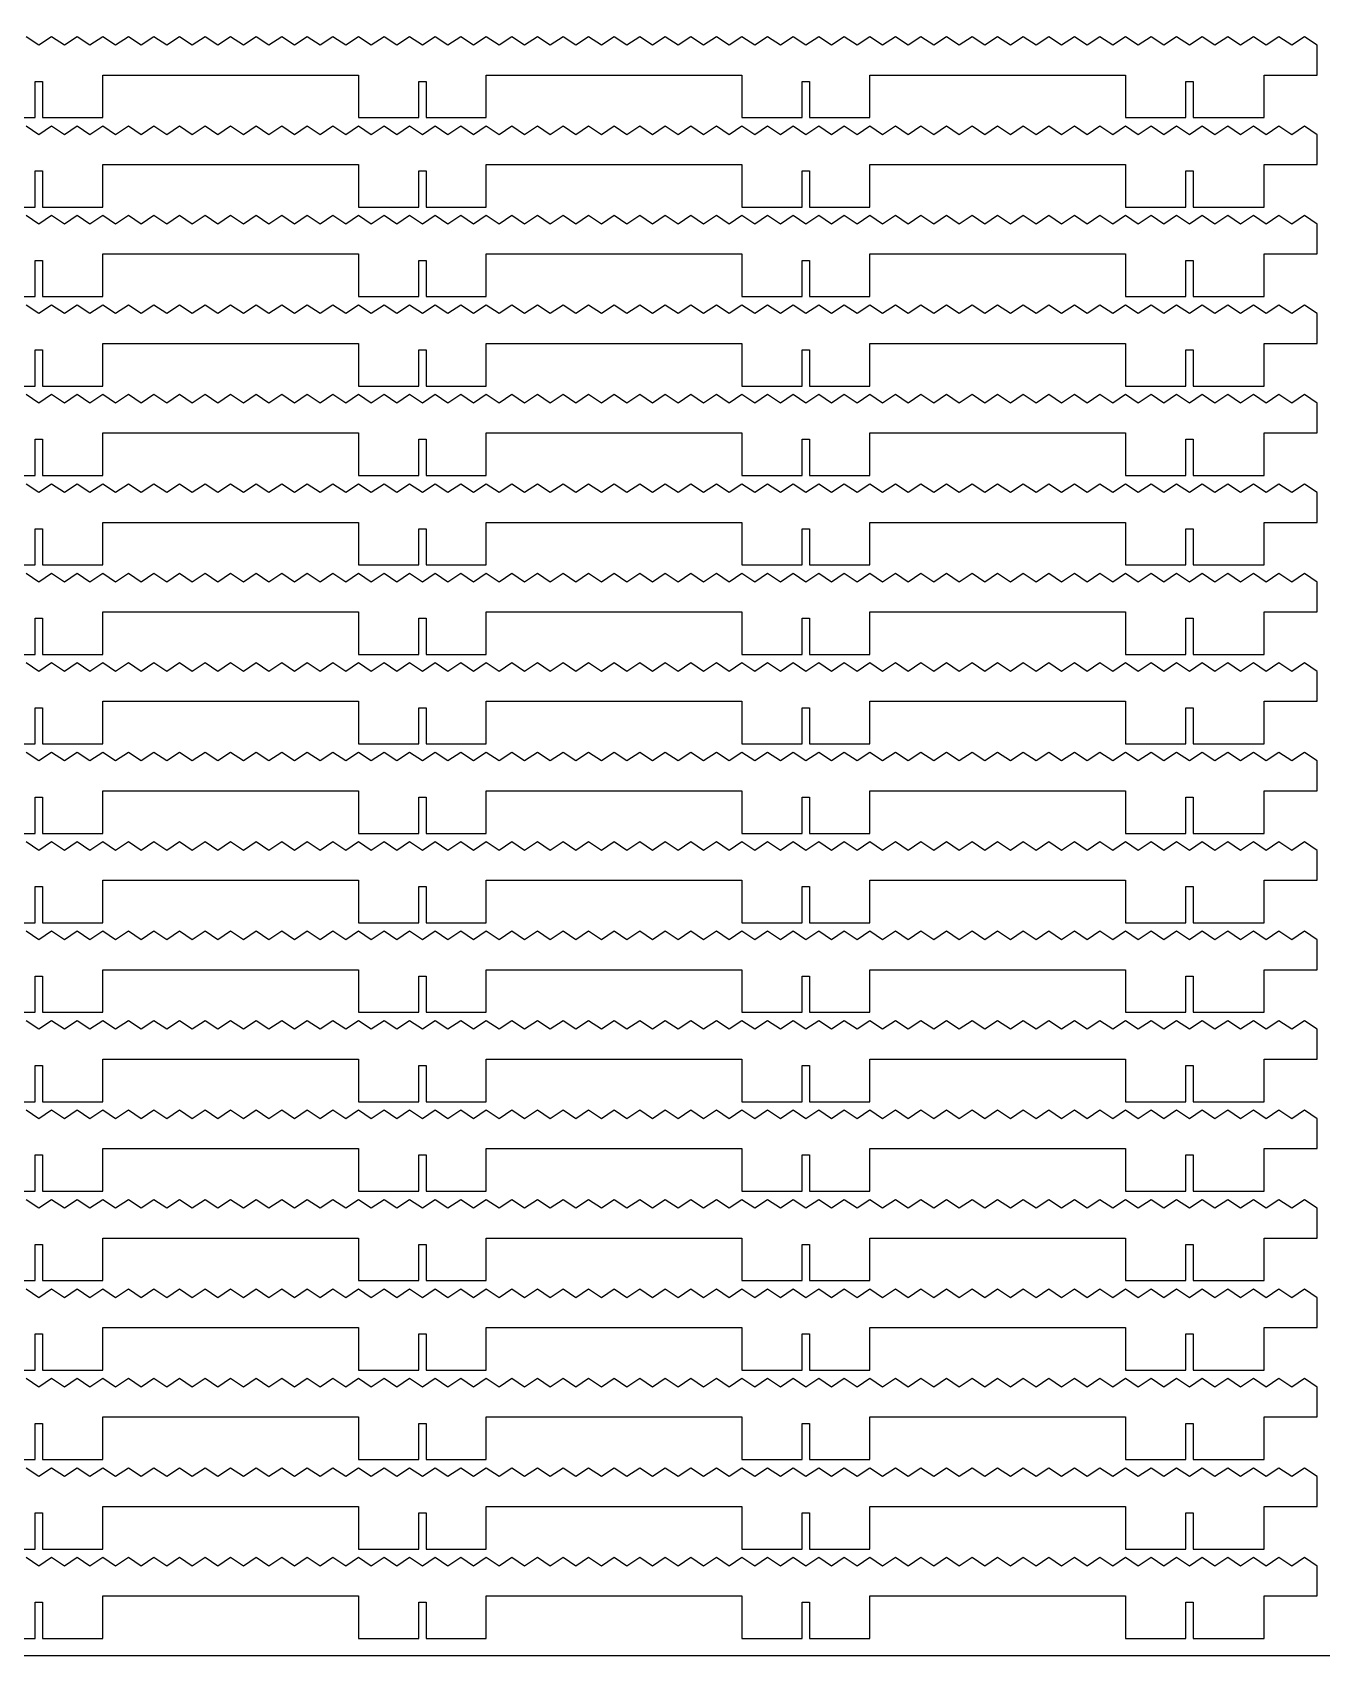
# Model space of a CAD drawing. Header units: millimetres. Extents: x 0 to 3048, y 0 to 1544.
# Drawn here: x 605 to 1210, y 0 to 762 of the extents above; entities that cross this region are included whole.
import ezdxf

# ---------------------------------------------------------------- set-up
doc = ezdxf.new("R2010")
doc.units = ezdxf.units.MM
doc.layers.add('CUT', color=1, linetype='Continuous')
doc.layers.add('SHEET', color=8, linetype='Continuous')

msp = doc.modelspace()

# ---------------------------------------------------------------- linework, layer by layer
at = {"layer": 'CUT'}
for points in [[(578, 722), (606.3, 722), (606.3, 739), (609.7, 739), (609.7, 722), (638, 722), (638, 742), (758, 742), (758, 722), (786.3, 722), (786.3, 739), (789.7, 739), (789.7, 722), (818, 722), (818, 742), (938, 742), (938, 722), (966.3, 722), (966.3, 739), (969.7, 739), (969.7, 722), (998, 722), (998, 742), (1118, 742), (1118, 722), (1146.3, 722), (1146.3, 739), (1149.7, 739), (1149.7, 722), (1183, 722), (1183, 742), (1208, 742), (1208, 756), (1202, 760), (1196, 756), (1190, 760), (1184, 756), (1178, 760), (1172, 756), (1166, 760), (1160, 756), (1154, 760), (1148, 756), (1142, 760), (1136, 756), (1130, 760), (1124, 756), (1118, 760), (1112, 756), (1106, 760), (1100, 756), (1094, 760), (1088, 756), (1082, 760), (1076, 756), (1070, 760), (1064, 756), (1058, 760), (1052, 756), (1046, 760), (1040, 756), (1034, 760), (1028, 756), (1022, 760), (1016, 756), (1010, 760), (1004, 756), (998, 760), (992, 756), (986, 760), (980, 756), (974, 760), (968, 756), (962, 760), (956, 756), (950, 760), (944, 756), (938, 760), (932, 756), (926, 760), (920, 756), (914, 760), (908, 756), (902, 760), (896, 756), (890, 760), (884, 756), (878, 760), (872, 756), (866, 760), (860, 756), (854, 760), (848, 756), (842, 760), (836, 756), (830, 760), (824, 756), (818, 760), (812, 756), (806, 760), (800, 756), (794, 760), (788, 756), (782, 760), (776, 756), (770, 760), (764, 756), (758, 760), (752, 756), (746, 760), (740, 756), (734, 760), (728, 756), (722, 760), (716, 756), (710, 760), (704, 756), (698, 760), (692, 756), (686, 760), (680, 756), (674, 760), (668, 756), (662, 760), (656, 756), (650, 760), (644, 756), (638, 760), (632, 756), (626, 760), (620, 756), (614, 760), (608, 756), (602, 760)], [(578, 680), (606.3, 680), (606.3, 697), (609.7, 697), (609.7, 680), (638, 680), (638, 700), (758, 700), (758, 680), (786.3, 680), (786.3, 697), (789.7, 697), (789.7, 680), (818, 680), (818, 700), (938, 700), (938, 680), (966.3, 680), (966.3, 697), (969.7, 697), (969.7, 680), (998, 680), (998, 700), (1118, 700), (1118, 680), (1146.3, 680), (1146.3, 697), (1149.7, 697), (1149.7, 680), (1183, 680), (1183, 700), (1208, 700), (1208, 714), (1202, 718), (1196, 714), (1190, 718), (1184, 714), (1178, 718), (1172, 714), (1166, 718), (1160, 714), (1154, 718), (1148, 714), (1142, 718), (1136, 714), (1130, 718), (1124, 714), (1118, 718), (1112, 714), (1106, 718), (1100, 714), (1094, 718), (1088, 714), (1082, 718), (1076, 714), (1070, 718), (1064, 714), (1058, 718), (1052, 714), (1046, 718), (1040, 714), (1034, 718), (1028, 714), (1022, 718), (1016, 714), (1010, 718), (1004, 714), (998, 718), (992, 714), (986, 718), (980, 714), (974, 718), (968, 714), (962, 718), (956, 714), (950, 718), (944, 714), (938, 718), (932, 714), (926, 718), (920, 714), (914, 718), (908, 714), (902, 718), (896, 714), (890, 718), (884, 714), (878, 718), (872, 714), (866, 718), (860, 714), (854, 718), (848, 714), (842, 718), (836, 714), (830, 718), (824, 714), (818, 718), (812, 714), (806, 718), (800, 714), (794, 718), (788, 714), (782, 718), (776, 714), (770, 718), (764, 714), (758, 718), (752, 714), (746, 718), (740, 714), (734, 718), (728, 714), (722, 718), (716, 714), (710, 718), (704, 714), (698, 718), (692, 714), (686, 718), (680, 714), (674, 718), (668, 714), (662, 718), (656, 714), (650, 718), (644, 714), (638, 718), (632, 714), (626, 718), (620, 714), (614, 718), (608, 714), (602, 718)], [(578, 638), (606.3, 638), (606.3, 655), (609.7, 655), (609.7, 638), (638, 638), (638, 658), (758, 658), (758, 638), (786.3, 638), (786.3, 655), (789.7, 655), (789.7, 638), (818, 638), (818, 658), (938, 658), (938, 638), (966.3, 638), (966.3, 655), (969.7, 655), (969.7, 638), (998, 638), (998, 658), (1118, 658), (1118, 638), (1146.3, 638), (1146.3, 655), (1149.7, 655), (1149.7, 638), (1183, 638), (1183, 658), (1208, 658), (1208, 672), (1202, 676), (1196, 672), (1190, 676), (1184, 672), (1178, 676), (1172, 672), (1166, 676), (1160, 672), (1154, 676), (1148, 672), (1142, 676), (1136, 672), (1130, 676), (1124, 672), (1118, 676), (1112, 672), (1106, 676), (1100, 672), (1094, 676), (1088, 672), (1082, 676), (1076, 672), (1070, 676), (1064, 672), (1058, 676), (1052, 672), (1046, 676), (1040, 672), (1034, 676), (1028, 672), (1022, 676), (1016, 672), (1010, 676), (1004, 672), (998, 676), (992, 672), (986, 676), (980, 672), (974, 676), (968, 672), (962, 676), (956, 672), (950, 676), (944, 672), (938, 676), (932, 672), (926, 676), (920, 672), (914, 676), (908, 672), (902, 676), (896, 672), (890, 676), (884, 672), (878, 676), (872, 672), (866, 676), (860, 672), (854, 676), (848, 672), (842, 676), (836, 672), (830, 676), (824, 672), (818, 676), (812, 672), (806, 676), (800, 672), (794, 676), (788, 672), (782, 676), (776, 672), (770, 676), (764, 672), (758, 676), (752, 672), (746, 676), (740, 672), (734, 676), (728, 672), (722, 676), (716, 672), (710, 676), (704, 672), (698, 676), (692, 672), (686, 676), (680, 672), (674, 676), (668, 672), (662, 676), (656, 672), (650, 676), (644, 672), (638, 676), (632, 672), (626, 676), (620, 672), (614, 676), (608, 672), (602, 676)], [(578, 596), (606.3, 596), (606.3, 613), (609.7, 613), (609.7, 596), (638, 596), (638, 616), (758, 616), (758, 596), (786.3, 596), (786.3, 613), (789.7, 613), (789.7, 596), (818, 596), (818, 616), (938, 616), (938, 596), (966.3, 596), (966.3, 613), (969.7, 613), (969.7, 596), (998, 596), (998, 616), (1118, 616), (1118, 596), (1146.3, 596), (1146.3, 613), (1149.7, 613), (1149.7, 596), (1183, 596), (1183, 616), (1208, 616), (1208, 630), (1202, 634), (1196, 630), (1190, 634), (1184, 630), (1178, 634), (1172, 630), (1166, 634), (1160, 630), (1154, 634), (1148, 630), (1142, 634), (1136, 630), (1130, 634), (1124, 630), (1118, 634), (1112, 630), (1106, 634), (1100, 630), (1094, 634), (1088, 630), (1082, 634), (1076, 630), (1070, 634), (1064, 630), (1058, 634), (1052, 630), (1046, 634), (1040, 630), (1034, 634), (1028, 630), (1022, 634), (1016, 630), (1010, 634), (1004, 630), (998, 634), (992, 630), (986, 634), (980, 630), (974, 634), (968, 630), (962, 634), (956, 630), (950, 634), (944, 630), (938, 634), (932, 630), (926, 634), (920, 630), (914, 634), (908, 630), (902, 634), (896, 630), (890, 634), (884, 630), (878, 634), (872, 630), (866, 634), (860, 630), (854, 634), (848, 630), (842, 634), (836, 630), (830, 634), (824, 630), (818, 634), (812, 630), (806, 634), (800, 630), (794, 634), (788, 630), (782, 634), (776, 630), (770, 634), (764, 630), (758, 634), (752, 630), (746, 634), (740, 630), (734, 634), (728, 630), (722, 634), (716, 630), (710, 634), (704, 630), (698, 634), (692, 630), (686, 634), (680, 630), (674, 634), (668, 630), (662, 634), (656, 630), (650, 634), (644, 630), (638, 634), (632, 630), (626, 634), (620, 630), (614, 634), (608, 630), (602, 634)], [(578, 554), (606.3, 554), (606.3, 571), (609.7, 571), (609.7, 554), (638, 554), (638, 574), (758, 574), (758, 554), (786.3, 554), (786.3, 571), (789.7, 571), (789.7, 554), (818, 554), (818, 574), (938, 574), (938, 554), (966.3, 554), (966.3, 571), (969.7, 571), (969.7, 554), (998, 554), (998, 574), (1118, 574), (1118, 554), (1146.3, 554), (1146.3, 571), (1149.7, 571), (1149.7, 554), (1183, 554), (1183, 574), (1208, 574), (1208, 588), (1202, 592), (1196, 588), (1190, 592), (1184, 588), (1178, 592), (1172, 588), (1166, 592), (1160, 588), (1154, 592), (1148, 588), (1142, 592), (1136, 588), (1130, 592), (1124, 588), (1118, 592), (1112, 588), (1106, 592), (1100, 588), (1094, 592), (1088, 588), (1082, 592), (1076, 588), (1070, 592), (1064, 588), (1058, 592), (1052, 588), (1046, 592), (1040, 588), (1034, 592), (1028, 588), (1022, 592), (1016, 588), (1010, 592), (1004, 588), (998, 592), (992, 588), (986, 592), (980, 588), (974, 592), (968, 588), (962, 592), (956, 588), (950, 592), (944, 588), (938, 592), (932, 588), (926, 592), (920, 588), (914, 592), (908, 588), (902, 592), (896, 588), (890, 592), (884, 588), (878, 592), (872, 588), (866, 592), (860, 588), (854, 592), (848, 588), (842, 592), (836, 588), (830, 592), (824, 588), (818, 592), (812, 588), (806, 592), (800, 588), (794, 592), (788, 588), (782, 592), (776, 588), (770, 592), (764, 588), (758, 592), (752, 588), (746, 592), (740, 588), (734, 592), (728, 588), (722, 592), (716, 588), (710, 592), (704, 588), (698, 592), (692, 588), (686, 592), (680, 588), (674, 592), (668, 588), (662, 592), (656, 588), (650, 592), (644, 588), (638, 592), (632, 588), (626, 592), (620, 588), (614, 592), (608, 588), (602, 592)], [(578, 512), (606.3, 512), (606.3, 529), (609.7, 529), (609.7, 512), (638, 512), (638, 532), (758, 532), (758, 512), (786.3, 512), (786.3, 529), (789.7, 529), (789.7, 512), (818, 512), (818, 532), (938, 532), (938, 512), (966.3, 512), (966.3, 529), (969.7, 529), (969.7, 512), (998, 512), (998, 532), (1118, 532), (1118, 512), (1146.3, 512), (1146.3, 529), (1149.7, 529), (1149.7, 512), (1183, 512), (1183, 532), (1208, 532), (1208, 546), (1202, 550), (1196, 546), (1190, 550), (1184, 546), (1178, 550), (1172, 546), (1166, 550), (1160, 546), (1154, 550), (1148, 546), (1142, 550), (1136, 546), (1130, 550), (1124, 546), (1118, 550), (1112, 546), (1106, 550), (1100, 546), (1094, 550), (1088, 546), (1082, 550), (1076, 546), (1070, 550), (1064, 546), (1058, 550), (1052, 546), (1046, 550), (1040, 546), (1034, 550), (1028, 546), (1022, 550), (1016, 546), (1010, 550), (1004, 546), (998, 550), (992, 546), (986, 550), (980, 546), (974, 550), (968, 546), (962, 550), (956, 546), (950, 550), (944, 546), (938, 550), (932, 546), (926, 550), (920, 546), (914, 550), (908, 546), (902, 550), (896, 546), (890, 550), (884, 546), (878, 550), (872, 546), (866, 550), (860, 546), (854, 550), (848, 546), (842, 550), (836, 546), (830, 550), (824, 546), (818, 550), (812, 546), (806, 550), (800, 546), (794, 550), (788, 546), (782, 550), (776, 546), (770, 550), (764, 546), (758, 550), (752, 546), (746, 550), (740, 546), (734, 550), (728, 546), (722, 550), (716, 546), (710, 550), (704, 546), (698, 550), (692, 546), (686, 550), (680, 546), (674, 550), (668, 546), (662, 550), (656, 546), (650, 550), (644, 546), (638, 550), (632, 546), (626, 550), (620, 546), (614, 550), (608, 546), (602, 550)], [(578, 470), (606.3, 470), (606.3, 487), (609.7, 487), (609.7, 470), (638, 470), (638, 490), (758, 490), (758, 470), (786.3, 470), (786.3, 487), (789.7, 487), (789.7, 470), (818, 470), (818, 490), (938, 490), (938, 470), (966.3, 470), (966.3, 487), (969.7, 487), (969.7, 470), (998, 470), (998, 490), (1118, 490), (1118, 470), (1146.3, 470), (1146.3, 487), (1149.7, 487), (1149.7, 470), (1183, 470), (1183, 490), (1208, 490), (1208, 504), (1202, 508), (1196, 504), (1190, 508), (1184, 504), (1178, 508), (1172, 504), (1166, 508), (1160, 504), (1154, 508), (1148, 504), (1142, 508), (1136, 504), (1130, 508), (1124, 504), (1118, 508), (1112, 504), (1106, 508), (1100, 504), (1094, 508), (1088, 504), (1082, 508), (1076, 504), (1070, 508), (1064, 504), (1058, 508), (1052, 504), (1046, 508), (1040, 504), (1034, 508), (1028, 504), (1022, 508), (1016, 504), (1010, 508), (1004, 504), (998, 508), (992, 504), (986, 508), (980, 504), (974, 508), (968, 504), (962, 508), (956, 504), (950, 508), (944, 504), (938, 508), (932, 504), (926, 508), (920, 504), (914, 508), (908, 504), (902, 508), (896, 504), (890, 508), (884, 504), (878, 508), (872, 504), (866, 508), (860, 504), (854, 508), (848, 504), (842, 508), (836, 504), (830, 508), (824, 504), (818, 508), (812, 504), (806, 508), (800, 504), (794, 508), (788, 504), (782, 508), (776, 504), (770, 508), (764, 504), (758, 508), (752, 504), (746, 508), (740, 504), (734, 508), (728, 504), (722, 508), (716, 504), (710, 508), (704, 504), (698, 508), (692, 504), (686, 508), (680, 504), (674, 508), (668, 504), (662, 508), (656, 504), (650, 508), (644, 504), (638, 508), (632, 504), (626, 508), (620, 504), (614, 508), (608, 504), (602, 508)], [(578, 428), (606.3, 428), (606.3, 445), (609.7, 445), (609.7, 428), (638, 428), (638, 448), (758, 448), (758, 428), (786.3, 428), (786.3, 445), (789.7, 445), (789.7, 428), (818, 428), (818, 448), (938, 448), (938, 428), (966.3, 428), (966.3, 445), (969.7, 445), (969.7, 428), (998, 428), (998, 448), (1118, 448), (1118, 428), (1146.3, 428), (1146.3, 445), (1149.7, 445), (1149.7, 428), (1183, 428), (1183, 448), (1208, 448), (1208, 462), (1202, 466), (1196, 462), (1190, 466), (1184, 462), (1178, 466), (1172, 462), (1166, 466), (1160, 462), (1154, 466), (1148, 462), (1142, 466), (1136, 462), (1130, 466), (1124, 462), (1118, 466), (1112, 462), (1106, 466), (1100, 462), (1094, 466), (1088, 462), (1082, 466), (1076, 462), (1070, 466), (1064, 462), (1058, 466), (1052, 462), (1046, 466), (1040, 462), (1034, 466), (1028, 462), (1022, 466), (1016, 462), (1010, 466), (1004, 462), (998, 466), (992, 462), (986, 466), (980, 462), (974, 466), (968, 462), (962, 466), (956, 462), (950, 466), (944, 462), (938, 466), (932, 462), (926, 466), (920, 462), (914, 466), (908, 462), (902, 466), (896, 462), (890, 466), (884, 462), (878, 466), (872, 462), (866, 466), (860, 462), (854, 466), (848, 462), (842, 466), (836, 462), (830, 466), (824, 462), (818, 466), (812, 462), (806, 466), (800, 462), (794, 466), (788, 462), (782, 466), (776, 462), (770, 466), (764, 462), (758, 466), (752, 462), (746, 466), (740, 462), (734, 466), (728, 462), (722, 466), (716, 462), (710, 466), (704, 462), (698, 466), (692, 462), (686, 466), (680, 462), (674, 466), (668, 462), (662, 466), (656, 462), (650, 466), (644, 462), (638, 466), (632, 462), (626, 466), (620, 462), (614, 466), (608, 462), (602, 466)], [(578, 386), (606.3, 386), (606.3, 403), (609.7, 403), (609.7, 386), (638, 386), (638, 406), (758, 406), (758, 386), (786.3, 386), (786.3, 403), (789.7, 403), (789.7, 386), (818, 386), (818, 406), (938, 406), (938, 386), (966.3, 386), (966.3, 403), (969.7, 403), (969.7, 386), (998, 386), (998, 406), (1118, 406), (1118, 386), (1146.3, 386), (1146.3, 403), (1149.7, 403), (1149.7, 386), (1183, 386), (1183, 406), (1208, 406), (1208, 420), (1202, 424), (1196, 420), (1190, 424), (1184, 420), (1178, 424), (1172, 420), (1166, 424), (1160, 420), (1154, 424), (1148, 420), (1142, 424), (1136, 420), (1130, 424), (1124, 420), (1118, 424), (1112, 420), (1106, 424), (1100, 420), (1094, 424), (1088, 420), (1082, 424), (1076, 420), (1070, 424), (1064, 420), (1058, 424), (1052, 420), (1046, 424), (1040, 420), (1034, 424), (1028, 420), (1022, 424), (1016, 420), (1010, 424), (1004, 420), (998, 424), (992, 420), (986, 424), (980, 420), (974, 424), (968, 420), (962, 424), (956, 420), (950, 424), (944, 420), (938, 424), (932, 420), (926, 424), (920, 420), (914, 424), (908, 420), (902, 424), (896, 420), (890, 424), (884, 420), (878, 424), (872, 420), (866, 424), (860, 420), (854, 424), (848, 420), (842, 424), (836, 420), (830, 424), (824, 420), (818, 424), (812, 420), (806, 424), (800, 420), (794, 424), (788, 420), (782, 424), (776, 420), (770, 424), (764, 420), (758, 424), (752, 420), (746, 424), (740, 420), (734, 424), (728, 420), (722, 424), (716, 420), (710, 424), (704, 420), (698, 424), (692, 420), (686, 424), (680, 420), (674, 424), (668, 420), (662, 424), (656, 420), (650, 424), (644, 420), (638, 424), (632, 420), (626, 424), (620, 420), (614, 424), (608, 420), (602, 424)], [(578, 344), (606.3, 344), (606.3, 361), (609.7, 361), (609.7, 344), (638, 344), (638, 364), (758, 364), (758, 344), (786.3, 344), (786.3, 361), (789.7, 361), (789.7, 344), (818, 344), (818, 364), (938, 364), (938, 344), (966.3, 344), (966.3, 361), (969.7, 361), (969.7, 344), (998, 344), (998, 364), (1118, 364), (1118, 344), (1146.3, 344), (1146.3, 361), (1149.7, 361), (1149.7, 344), (1183, 344), (1183, 364), (1208, 364), (1208, 378), (1202, 382), (1196, 378), (1190, 382), (1184, 378), (1178, 382), (1172, 378), (1166, 382), (1160, 378), (1154, 382), (1148, 378), (1142, 382), (1136, 378), (1130, 382), (1124, 378), (1118, 382), (1112, 378), (1106, 382), (1100, 378), (1094, 382), (1088, 378), (1082, 382), (1076, 378), (1070, 382), (1064, 378), (1058, 382), (1052, 378), (1046, 382), (1040, 378), (1034, 382), (1028, 378), (1022, 382), (1016, 378), (1010, 382), (1004, 378), (998, 382), (992, 378), (986, 382), (980, 378), (974, 382), (968, 378), (962, 382), (956, 378), (950, 382), (944, 378), (938, 382), (932, 378), (926, 382), (920, 378), (914, 382), (908, 378), (902, 382), (896, 378), (890, 382), (884, 378), (878, 382), (872, 378), (866, 382), (860, 378), (854, 382), (848, 378), (842, 382), (836, 378), (830, 382), (824, 378), (818, 382), (812, 378), (806, 382), (800, 378), (794, 382), (788, 378), (782, 382), (776, 378), (770, 382), (764, 378), (758, 382), (752, 378), (746, 382), (740, 378), (734, 382), (728, 378), (722, 382), (716, 378), (710, 382), (704, 378), (698, 382), (692, 378), (686, 382), (680, 378), (674, 382), (668, 378), (662, 382), (656, 378), (650, 382), (644, 378), (638, 382), (632, 378), (626, 382), (620, 378), (614, 382), (608, 378), (602, 382)], [(578, 302), (606.3, 302), (606.3, 319), (609.7, 319), (609.7, 302), (638, 302), (638, 322), (758, 322), (758, 302), (786.3, 302), (786.3, 319), (789.7, 319), (789.7, 302), (818, 302), (818, 322), (938, 322), (938, 302), (966.3, 302), (966.3, 319), (969.7, 319), (969.7, 302), (998, 302), (998, 322), (1118, 322), (1118, 302), (1146.3, 302), (1146.3, 319), (1149.7, 319), (1149.7, 302), (1183, 302), (1183, 322), (1208, 322), (1208, 336), (1202, 340), (1196, 336), (1190, 340), (1184, 336), (1178, 340), (1172, 336), (1166, 340), (1160, 336), (1154, 340), (1148, 336), (1142, 340), (1136, 336), (1130, 340), (1124, 336), (1118, 340), (1112, 336), (1106, 340), (1100, 336), (1094, 340), (1088, 336), (1082, 340), (1076, 336), (1070, 340), (1064, 336), (1058, 340), (1052, 336), (1046, 340), (1040, 336), (1034, 340), (1028, 336), (1022, 340), (1016, 336), (1010, 340), (1004, 336), (998, 340), (992, 336), (986, 340), (980, 336), (974, 340), (968, 336), (962, 340), (956, 336), (950, 340), (944, 336), (938, 340), (932, 336), (926, 340), (920, 336), (914, 340), (908, 336), (902, 340), (896, 336), (890, 340), (884, 336), (878, 340), (872, 336), (866, 340), (860, 336), (854, 340), (848, 336), (842, 340), (836, 336), (830, 340), (824, 336), (818, 340), (812, 336), (806, 340), (800, 336), (794, 340), (788, 336), (782, 340), (776, 336), (770, 340), (764, 336), (758, 340), (752, 336), (746, 340), (740, 336), (734, 340), (728, 336), (722, 340), (716, 336), (710, 340), (704, 336), (698, 340), (692, 336), (686, 340), (680, 336), (674, 340), (668, 336), (662, 340), (656, 336), (650, 340), (644, 336), (638, 340), (632, 336), (626, 340), (620, 336), (614, 340), (608, 336), (602, 340)], [(578, 260), (606.3, 260), (606.3, 277), (609.7, 277), (609.7, 260), (638, 260), (638, 280), (758, 280), (758, 260), (786.3, 260), (786.3, 277), (789.7, 277), (789.7, 260), (818, 260), (818, 280), (938, 280), (938, 260), (966.3, 260), (966.3, 277), (969.7, 277), (969.7, 260), (998, 260), (998, 280), (1118, 280), (1118, 260), (1146.3, 260), (1146.3, 277), (1149.7, 277), (1149.7, 260), (1183, 260), (1183, 280), (1208, 280), (1208, 294), (1202, 298), (1196, 294), (1190, 298), (1184, 294), (1178, 298), (1172, 294), (1166, 298), (1160, 294), (1154, 298), (1148, 294), (1142, 298), (1136, 294), (1130, 298), (1124, 294), (1118, 298), (1112, 294), (1106, 298), (1100, 294), (1094, 298), (1088, 294), (1082, 298), (1076, 294), (1070, 298), (1064, 294), (1058, 298), (1052, 294), (1046, 298), (1040, 294), (1034, 298), (1028, 294), (1022, 298), (1016, 294), (1010, 298), (1004, 294), (998, 298), (992, 294), (986, 298), (980, 294), (974, 298), (968, 294), (962, 298), (956, 294), (950, 298), (944, 294), (938, 298), (932, 294), (926, 298), (920, 294), (914, 298), (908, 294), (902, 298), (896, 294), (890, 298), (884, 294), (878, 298), (872, 294), (866, 298), (860, 294), (854, 298), (848, 294), (842, 298), (836, 294), (830, 298), (824, 294), (818, 298), (812, 294), (806, 298), (800, 294), (794, 298), (788, 294), (782, 298), (776, 294), (770, 298), (764, 294), (758, 298), (752, 294), (746, 298), (740, 294), (734, 298), (728, 294), (722, 298), (716, 294), (710, 298), (704, 294), (698, 298), (692, 294), (686, 298), (680, 294), (674, 298), (668, 294), (662, 298), (656, 294), (650, 298), (644, 294), (638, 298), (632, 294), (626, 298), (620, 294), (614, 298), (608, 294), (602, 298)], [(578, 218), (606.3, 218), (606.3, 235), (609.7, 235), (609.7, 218), (638, 218), (638, 238), (758, 238), (758, 218), (786.3, 218), (786.3, 235), (789.7, 235), (789.7, 218), (818, 218), (818, 238), (938, 238), (938, 218), (966.3, 218), (966.3, 235), (969.7, 235), (969.7, 218), (998, 218), (998, 238), (1118, 238), (1118, 218), (1146.3, 218), (1146.3, 235), (1149.7, 235), (1149.7, 218), (1183, 218), (1183, 238), (1208, 238), (1208, 252), (1202, 256), (1196, 252), (1190, 256), (1184, 252), (1178, 256), (1172, 252), (1166, 256), (1160, 252), (1154, 256), (1148, 252), (1142, 256), (1136, 252), (1130, 256), (1124, 252), (1118, 256), (1112, 252), (1106, 256), (1100, 252), (1094, 256), (1088, 252), (1082, 256), (1076, 252), (1070, 256), (1064, 252), (1058, 256), (1052, 252), (1046, 256), (1040, 252), (1034, 256), (1028, 252), (1022, 256), (1016, 252), (1010, 256), (1004, 252), (998, 256), (992, 252), (986, 256), (980, 252), (974, 256), (968, 252), (962, 256), (956, 252), (950, 256), (944, 252), (938, 256), (932, 252), (926, 256), (920, 252), (914, 256), (908, 252), (902, 256), (896, 252), (890, 256), (884, 252), (878, 256), (872, 252), (866, 256), (860, 252), (854, 256), (848, 252), (842, 256), (836, 252), (830, 256), (824, 252), (818, 256), (812, 252), (806, 256), (800, 252), (794, 256), (788, 252), (782, 256), (776, 252), (770, 256), (764, 252), (758, 256), (752, 252), (746, 256), (740, 252), (734, 256), (728, 252), (722, 256), (716, 252), (710, 256), (704, 252), (698, 256), (692, 252), (686, 256), (680, 252), (674, 256), (668, 252), (662, 256), (656, 252), (650, 256), (644, 252), (638, 256), (632, 252), (626, 256), (620, 252), (614, 256), (608, 252), (602, 256)], [(578, 176), (606.3, 176), (606.3, 193), (609.7, 193), (609.7, 176), (638, 176), (638, 196), (758, 196), (758, 176), (786.3, 176), (786.3, 193), (789.7, 193), (789.7, 176), (818, 176), (818, 196), (938, 196), (938, 176), (966.3, 176), (966.3, 193), (969.7, 193), (969.7, 176), (998, 176), (998, 196), (1118, 196), (1118, 176), (1146.3, 176), (1146.3, 193), (1149.7, 193), (1149.7, 176), (1183, 176), (1183, 196), (1208, 196), (1208, 210), (1202, 214), (1196, 210), (1190, 214), (1184, 210), (1178, 214), (1172, 210), (1166, 214), (1160, 210), (1154, 214), (1148, 210), (1142, 214), (1136, 210), (1130, 214), (1124, 210), (1118, 214), (1112, 210), (1106, 214), (1100, 210), (1094, 214), (1088, 210), (1082, 214), (1076, 210), (1070, 214), (1064, 210), (1058, 214), (1052, 210), (1046, 214), (1040, 210), (1034, 214), (1028, 210), (1022, 214), (1016, 210), (1010, 214), (1004, 210), (998, 214), (992, 210), (986, 214), (980, 210), (974, 214), (968, 210), (962, 214), (956, 210), (950, 214), (944, 210), (938, 214), (932, 210), (926, 214), (920, 210), (914, 214), (908, 210), (902, 214), (896, 210), (890, 214), (884, 210), (878, 214), (872, 210), (866, 214), (860, 210), (854, 214), (848, 210), (842, 214), (836, 210), (830, 214), (824, 210), (818, 214), (812, 210), (806, 214), (800, 210), (794, 214), (788, 210), (782, 214), (776, 210), (770, 214), (764, 210), (758, 214), (752, 210), (746, 214), (740, 210), (734, 214), (728, 210), (722, 214), (716, 210), (710, 214), (704, 210), (698, 214), (692, 210), (686, 214), (680, 210), (674, 214), (668, 210), (662, 214), (656, 210), (650, 214), (644, 210), (638, 214), (632, 210), (626, 214), (620, 210), (614, 214), (608, 210), (602, 214)], [(578, 134), (606.3, 134), (606.3, 151), (609.7, 151), (609.7, 134), (638, 134), (638, 154), (758, 154), (758, 134), (786.3, 134), (786.3, 151), (789.7, 151), (789.7, 134), (818, 134), (818, 154), (938, 154), (938, 134), (966.3, 134), (966.3, 151), (969.7, 151), (969.7, 134), (998, 134), (998, 154), (1118, 154), (1118, 134), (1146.3, 134), (1146.3, 151), (1149.7, 151), (1149.7, 134), (1183, 134), (1183, 154), (1208, 154), (1208, 168), (1202, 172), (1196, 168), (1190, 172), (1184, 168), (1178, 172), (1172, 168), (1166, 172), (1160, 168), (1154, 172), (1148, 168), (1142, 172), (1136, 168), (1130, 172), (1124, 168), (1118, 172), (1112, 168), (1106, 172), (1100, 168), (1094, 172), (1088, 168), (1082, 172), (1076, 168), (1070, 172), (1064, 168), (1058, 172), (1052, 168), (1046, 172), (1040, 168), (1034, 172), (1028, 168), (1022, 172), (1016, 168), (1010, 172), (1004, 168), (998, 172), (992, 168), (986, 172), (980, 168), (974, 172), (968, 168), (962, 172), (956, 168), (950, 172), (944, 168), (938, 172), (932, 168), (926, 172), (920, 168), (914, 172), (908, 168), (902, 172), (896, 168), (890, 172), (884, 168), (878, 172), (872, 168), (866, 172), (860, 168), (854, 172), (848, 168), (842, 172), (836, 168), (830, 172), (824, 168), (818, 172), (812, 168), (806, 172), (800, 168), (794, 172), (788, 168), (782, 172), (776, 168), (770, 172), (764, 168), (758, 172), (752, 168), (746, 172), (740, 168), (734, 172), (728, 168), (722, 172), (716, 168), (710, 172), (704, 168), (698, 172), (692, 168), (686, 172), (680, 168), (674, 172), (668, 168), (662, 172), (656, 168), (650, 172), (644, 168), (638, 172), (632, 168), (626, 172), (620, 168), (614, 172), (608, 168), (602, 172)], [(578, 92), (606.3, 92), (606.3, 109), (609.7, 109), (609.7, 92), (638, 92), (638, 112), (758, 112), (758, 92), (786.3, 92), (786.3, 109), (789.7, 109), (789.7, 92), (818, 92), (818, 112), (938, 112), (938, 92), (966.3, 92), (966.3, 109), (969.7, 109), (969.7, 92), (998, 92), (998, 112), (1118, 112), (1118, 92), (1146.3, 92), (1146.3, 109), (1149.7, 109), (1149.7, 92), (1183, 92), (1183, 112), (1208, 112), (1208, 126), (1202, 130), (1196, 126), (1190, 130), (1184, 126), (1178, 130), (1172, 126), (1166, 130), (1160, 126), (1154, 130), (1148, 126), (1142, 130), (1136, 126), (1130, 130), (1124, 126), (1118, 130), (1112, 126), (1106, 130), (1100, 126), (1094, 130), (1088, 126), (1082, 130), (1076, 126), (1070, 130), (1064, 126), (1058, 130), (1052, 126), (1046, 130), (1040, 126), (1034, 130), (1028, 126), (1022, 130), (1016, 126), (1010, 130), (1004, 126), (998, 130), (992, 126), (986, 130), (980, 126), (974, 130), (968, 126), (962, 130), (956, 126), (950, 130), (944, 126), (938, 130), (932, 126), (926, 130), (920, 126), (914, 130), (908, 126), (902, 130), (896, 126), (890, 130), (884, 126), (878, 130), (872, 126), (866, 130), (860, 126), (854, 130), (848, 126), (842, 130), (836, 126), (830, 130), (824, 126), (818, 130), (812, 126), (806, 130), (800, 126), (794, 130), (788, 126), (782, 130), (776, 126), (770, 130), (764, 126), (758, 130), (752, 126), (746, 130), (740, 126), (734, 130), (728, 126), (722, 130), (716, 126), (710, 130), (704, 126), (698, 130), (692, 126), (686, 130), (680, 126), (674, 130), (668, 126), (662, 130), (656, 126), (650, 130), (644, 126), (638, 130), (632, 126), (626, 130), (620, 126), (614, 130), (608, 126), (602, 130)], [(578, 50), (606.3, 50), (606.3, 67), (609.7, 67), (609.7, 50), (638, 50), (638, 70), (758, 70), (758, 50), (786.3, 50), (786.3, 67), (789.7, 67), (789.7, 50), (818, 50), (818, 70), (938, 70), (938, 50), (966.3, 50), (966.3, 67), (969.7, 67), (969.7, 50), (998, 50), (998, 70), (1118, 70), (1118, 50), (1146.3, 50), (1146.3, 67), (1149.7, 67), (1149.7, 50), (1183, 50), (1183, 70), (1208, 70), (1208, 84), (1202, 88), (1196, 84), (1190, 88), (1184, 84), (1178, 88), (1172, 84), (1166, 88), (1160, 84), (1154, 88), (1148, 84), (1142, 88), (1136, 84), (1130, 88), (1124, 84), (1118, 88), (1112, 84), (1106, 88), (1100, 84), (1094, 88), (1088, 84), (1082, 88), (1076, 84), (1070, 88), (1064, 84), (1058, 88), (1052, 84), (1046, 88), (1040, 84), (1034, 88), (1028, 84), (1022, 88), (1016, 84), (1010, 88), (1004, 84), (998, 88), (992, 84), (986, 88), (980, 84), (974, 88), (968, 84), (962, 88), (956, 84), (950, 88), (944, 84), (938, 88), (932, 84), (926, 88), (920, 84), (914, 88), (908, 84), (902, 88), (896, 84), (890, 88), (884, 84), (878, 88), (872, 84), (866, 88), (860, 84), (854, 88), (848, 84), (842, 88), (836, 84), (830, 88), (824, 84), (818, 88), (812, 84), (806, 88), (800, 84), (794, 88), (788, 84), (782, 88), (776, 84), (770, 88), (764, 84), (758, 88), (752, 84), (746, 88), (740, 84), (734, 88), (728, 84), (722, 88), (716, 84), (710, 88), (704, 84), (698, 88), (692, 84), (686, 88), (680, 84), (674, 88), (668, 84), (662, 88), (656, 84), (650, 88), (644, 84), (638, 88), (632, 84), (626, 88), (620, 84), (614, 88), (608, 84), (602, 88)], [(578, 8), (606.3, 8), (606.3, 25), (609.7, 25), (609.7, 8), (638, 8), (638, 28), (758, 28), (758, 8), (786.3, 8), (786.3, 25), (789.7, 25), (789.7, 8), (818, 8), (818, 28), (938, 28), (938, 8), (966.3, 8), (966.3, 25), (969.7, 25), (969.7, 8), (998, 8), (998, 28), (1118, 28), (1118, 8), (1146.3, 8), (1146.3, 25), (1149.7, 25), (1149.7, 8), (1183, 8), (1183, 28), (1208, 28), (1208, 42), (1202, 46), (1196, 42), (1190, 46), (1184, 42), (1178, 46), (1172, 42), (1166, 46), (1160, 42), (1154, 46), (1148, 42), (1142, 46), (1136, 42), (1130, 46), (1124, 42), (1118, 46), (1112, 42), (1106, 46), (1100, 42), (1094, 46), (1088, 42), (1082, 46), (1076, 42), (1070, 46), (1064, 42), (1058, 46), (1052, 42), (1046, 46), (1040, 42), (1034, 46), (1028, 42), (1022, 46), (1016, 42), (1010, 46), (1004, 42), (998, 46), (992, 42), (986, 46), (980, 42), (974, 46), (968, 42), (962, 46), (956, 42), (950, 46), (944, 42), (938, 46), (932, 42), (926, 46), (920, 42), (914, 46), (908, 42), (902, 46), (896, 42), (890, 46), (884, 42), (878, 46), (872, 42), (866, 46), (860, 42), (854, 46), (848, 42), (842, 46), (836, 42), (830, 46), (824, 42), (818, 46), (812, 42), (806, 46), (800, 42), (794, 46), (788, 42), (782, 46), (776, 42), (770, 46), (764, 42), (758, 46), (752, 42), (746, 46), (740, 42), (734, 46), (728, 42), (722, 46), (716, 42), (710, 46), (704, 42), (698, 46), (692, 42), (686, 46), (680, 42), (674, 46), (668, 42), (662, 46), (656, 42), (650, 46), (644, 42), (638, 46), (632, 42), (626, 46), (620, 42), (614, 46), (608, 42), (602, 46)]]:
    msp.add_lwpolyline(points, dxfattribs=at)
at = {"layer": 'SHEET'}
msp.add_lwpolyline([(0, 0), (3048, 0), (3048, 1524), (0, 1524)], close=True, dxfattribs=at)

doc.saveas('drawing.dxf')
